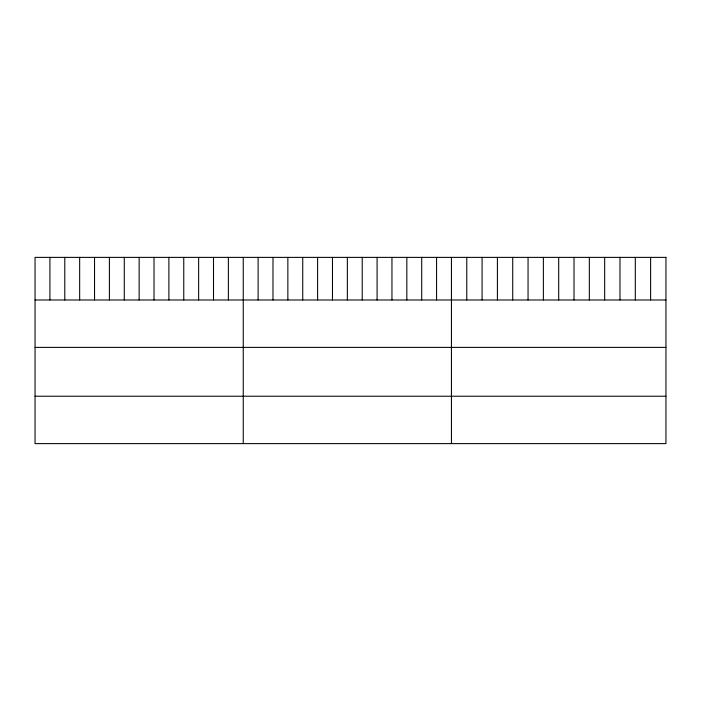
<?xml version="1.0" encoding="UTF-8"?>
<svg xmlns="http://www.w3.org/2000/svg" width="701" height="701" viewBox="0 0 701 701"><rect width="100%" height="100%" fill="white"/><g stroke="black" fill="none" stroke-linecap="round" stroke-linejoin="round"><path stroke-width="1.05" d="M35.05 299.984L665.95 299.984M35.05 347.381L665.95 347.381M35.05 396.223L665.95 396.223M650.624 257.381L650.624 299.984M635.308 257.381L635.308 299.984M619.982 257.381L619.982 299.984M604.665 257.381L604.665 299.984M589.339 257.381L589.339 299.984M574.023 257.381L574.023 299.984M558.697 257.381L558.697 299.984M543.371 257.381L543.371 299.984M528.055 257.381L528.055 299.984M512.729 257.381L512.729 299.984M497.412 257.381L497.412 299.984M482.086 257.381L482.086 299.984M466.77 257.381L466.77 299.984M451.444 257.381L451.444 443.619M436.574 257.381L436.574 299.984M421.704 257.381L421.704 299.984M406.834 257.381L406.834 299.984M391.955 257.381L391.955 299.984M377.085 257.381L377.085 299.984M362.215 257.381L362.215 299.984M347.345 257.381L347.345 299.984M332.476 257.381L332.476 299.984M317.606 257.381L317.606 299.984M302.736 257.381L302.736 299.984M287.857 257.381L287.857 299.984M272.987 257.381L272.987 299.984M258.117 257.381L258.117 299.984M243.247 257.381L243.247 443.619M228.377 257.381L228.377 299.984M213.507 257.381L213.507 299.984M198.637 257.381L198.637 299.984M183.758 257.381L183.758 299.984M168.888 257.381L168.888 299.984M154.018 257.381L154.018 299.984M139.149 257.381L139.149 299.984M124.279 257.381L124.279 299.984M109.409 257.381L109.409 299.984M94.539 257.381L94.539 299.984M79.66 257.381L79.66 299.984M64.79 257.381L64.79 299.984M49.92 257.381L49.92 299.984M665.95 257.381L35.05 257.381L35.05 443.619L665.95 443.619L665.95 257.381"/></g></svg>
